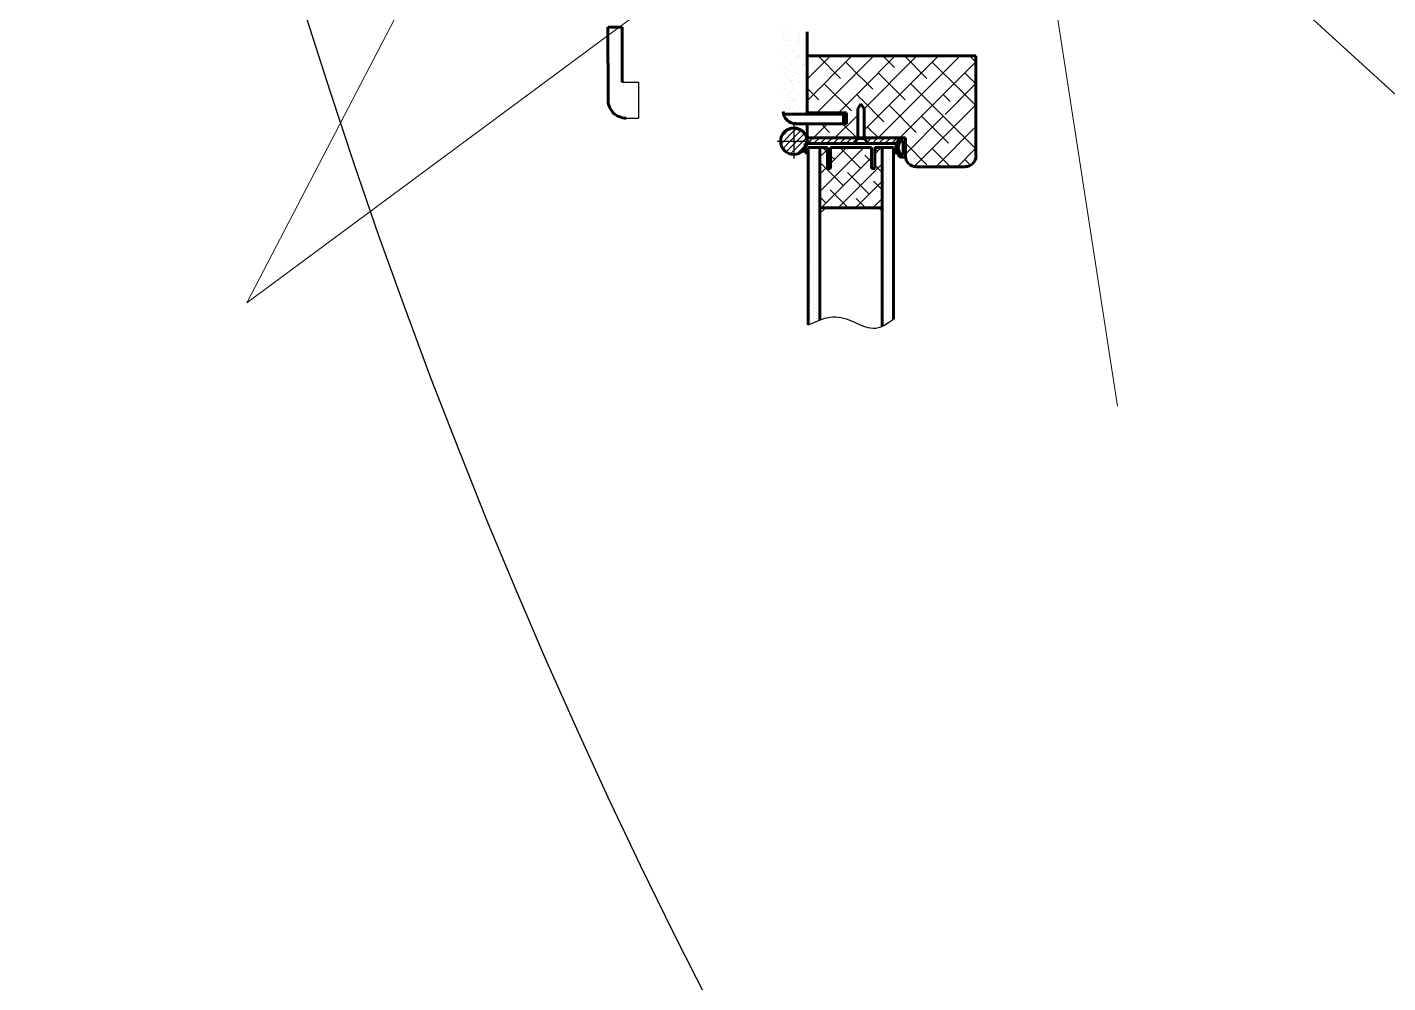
# Model space of a CAD drawing. Header units: millimetres. Extents: x -3689 to 3021565, y -698052 to -604547.
# Drawn here: x 2667311 to 2668981, y -676363 to -675190 of the extents above; entities that cross this region are included whole.
import ezdxf

# ---------------------------------------------------------------- set-up
doc = ezdxf.new("R2010")
doc.units = ezdxf.units.MM
doc.layers.get('0').update_dxf_attribs({"lineweight": 0})
doc.layers.add('PDF _0', color=7, linetype='Continuous')
doc.layers.add('PDF _Основные линии', color=7, linetype='Continuous')
doc.layers.add('ВК-текст К1', color=7, linetype='Continuous', lineweight=25)

# ---------------------------------------------------------------- blocks, each defined once
blk = doc.blocks.new('коробка+ наличман')
at = {"color": 7}
for points in [[(2674763.2, -673375.7), (2674783.2, -673375.7), (2674783.2, -673419.8)], [(2674768, -673419.8), (2674783.2, -673419.8)]]:
    blk.add_lwpolyline(points, dxfattribs=at)
at = {"layer": 'PDF _Основные линии', "lineweight": 60}
for p, q in [((2674763.2, -673308.4), (2674745.3, -673308.4)), ((2674745.3, -673308.4), (2674745.8, -673396.1)), ((2674763.2, -673375.7), (2674763.2, -673308.4))]:
    blk.add_line(p, q, dxfattribs=at)
blk.add_arc((2674768, -673397.6), 22.3, 176.1548, 270, dxfattribs=at)

msp = doc.modelspace()

# ---------------------------------------------------------------- linework, layer by layer
at = {"color": 5}
msp.add_lwpolyline([(2667738.7033, -674132.0473), (2669458.2851, -675699.2919), (2669312.8793, -674245.799), (2667580.6535, -675528.6645), (2668389.8685, -673974.059), (2668649.0702, -675655.0551)], dxfattribs=at)
at = {"layer": 'PDF _0', "lineweight": 25}
for p, q in [((2668238.8079, -675202.8395), (2668238.8079, -675202.8395)), ((2668239.0594, -675195.5444), (2668239.0594, -675195.5444)), ((2668239.311, -675198.8146), (2668239.311, -675198.8146)), ((2668240.0657, -675192.7773), (2668240.0657, -675192.7773)), ((2668242.0781, -675206.3612), (2668242.0781, -675206.3612)), ((2668249.3731, -675196.8022), (2668249.3731, -675196.8022)), ((2668256.6682, -675196.2991), (2668256.6682, -675196.2991)), ((2668257.6744, -675201.5817), (2668257.6744, -675201.5817)), ((2668257.926, -675197.8084), (2668257.926, -675197.8084)), ((2668257.926, -675205.8581), (2668257.926, -675205.8581)), ((2668258.6806, -675199.5693), (2668258.6806, -675199.5693)), ((2668263.9633, -675197.3053), (2668263.9633, -675197.3053)), ((2668264.7179, -675205.1035), (2668264.7179, -675205.1035)), ((2668266.9819, -675192.7773), (2668266.9819, -675192.7773)), ((2668238.8079, -675218.6874), (2668238.8079, -675218.6874)), ((2668244.0905, -675212.3985), (2668244.0905, -675212.3985)), ((2668246.1029, -675206.8643), (2668246.1029, -675206.8643)), ((2668248.1154, -675209.883), (2668248.1154, -675209.883)), ((2668248.6185, -675216.9265), (2668248.6185, -675216.9265)), ((2668250.1278, -675218.9389), (2668250.1278, -675218.9389)), ((2668251.3856, -675220.1967), (2668251.3856, -675220.1967)), ((2668256.1651, -675219.9451), (2668256.1651, -675219.9451)), ((2668256.4167, -675206.8643), (2668256.4167, -675206.8643)), ((2668257.4229, -675209.6314), (2668257.4229, -675209.6314)), ((2668263.2086, -675217.4296), (2668263.2086, -675217.4296)), ((2668264.9695, -675212.9016), (2668264.9695, -675212.9016)), ((2668266.9819, -675216.1718), (2668266.9819, -675216.1718)), ((2668268.2397, -675222.9638), (2668268.7428, -675222.9638)), ((2668241.8265, -675225.9824), (2668241.8265, -675225.9824)), ((2668246.1029, -675230.2588), (2668246.1029, -675230.2588)), ((2668248.1154, -675233.2775), (2668248.1154, -675233.2775)), ((2668248.87, -675236.2961), (2668248.87, -675236.2961)), ((2668254.6558, -675230.0073), (2668254.6558, -675230.0073)), ((2668255.1589, -675225.9824), (2668255.1589, -675225.9824)), ((2668256.1651, -675226.4855), (2668256.1651, -675226.4855)), ((2668257.6744, -675224.9762), (2668257.6744, -675224.9762)), ((2668258.1775, -675227.7433), (2668258.1775, -675227.7433)), ((2668263.2086, -675236.7992), (2668263.2086, -675236.7992)), ((2668264.2148, -675234.2837), (2668264.2148, -675234.2837)), ((2668264.9695, -675236.2961), (2668264.9695, -675236.2961)), ((2668265.4726, -675235.5415), (2668265.4726, -675235.5415)), ((2668266.9819, -675239.3148), (2668266.9819, -675239.3148)), ((2668268.2397, -675280.5696), (2668323.33, -675225.4793)), ((2668268.2397, -675254.1564), (2668296.9168, -675225.4793)), ((2668268.2397, -675227.4917), (2668270.2521, -675225.4793)), ((2668268.2397, -675225.4793), (2668268.2397, -675295.4113)), ((2668268.2397, -675238.8117), (2668269.4974, -675239.8179)), ((2668280.0627, -675295.4113), (2668335.6561, -675239.8179)), ((2668281.8236, -675225.4793), (2668309.243, -675253.1502)), ((2668315.7834, -675233.0259), (2668335.153, -675252.6471)), ((2668334.9014, -675266.9857), (2668376.4078, -675225.4793)), ((2668335.9077, -675239.5663), (2668349.9947, -675225.4793)), ((2668338.1716, -675290.3802), (2668403.0725, -675225.4793)), ((2668338.4232, -675316.7933), (2668429.4857, -675225.4793)), ((2668355.5289, -675326.1008), (2668456.1504, -675225.4793)), ((2668361.3146, -675225.4793), (2668375.6532, -675239.8179)), ((2668382.1936, -675326.1008), (2668475.7716, -675232.2713)), ((2668387.9793, -675225.4793), (2668415.3987, -675253.1502)), ((2668421.9391, -675233.0259), (2668455.1442, -675266.231)), ((2668467.4703, -675225.4793), (2668475.7716, -675233.7806)), ((2668238.8079, -675242.0819), (2668238.8079, -675242.0819)), ((2668241.0719, -675246.3583), (2668241.0719, -675246.3583)), ((2668243.5874, -675241.5788), (2668243.5874, -675241.5788)), ((2668244.8452, -675242.8365), (2668244.8452, -675242.8365)), ((2668246.1029, -675253.6533), (2668246.1029, -675253.6533)), ((2668248.1154, -675256.672), (2668248.1154, -675256.672)), ((2668248.6185, -675255.9173), (2668248.6185, -675255.9173)), ((2668251.6371, -675250.3831), (2668251.6371, -675250.3831)), ((2668252.1402, -675250.1316), (2668252.1402, -675250.1316)), ((2668252.6433, -675246.1067), (2668252.6433, -675246.1067)), ((2668253.398, -675240.0694), (2668253.398, -675240.0694)), ((2668255.4104, -675246.8614), (2668255.4104, -675246.8614)), ((2668257.6744, -675248.1192), (2668257.6744, -675248.1192)), ((2668262.957, -675256.4204), (2668262.957, -675256.4204)), ((2668335.4045, -675252.6471), (2668348.9885, -675266.231)), ((2668355.5289, -675246.3583), (2668388.734, -675279.5634)), ((2668461.6846, -675246.3583), (2668475.52, -675259.9422)), ((2668238.8079, -675265.4764), (2668238.8079, -675265.4764)), ((2668241.0719, -675265.4764), (2668241.0719, -675265.4764)), ((2668245.0967, -675272.7714), (2668245.0967, -675272.7714)), ((2668249.3731, -675270.2559), (2668249.3731, -675270.2559)), ((2668249.8763, -675266.4826), (2668249.8763, -675266.4826)), ((2668250.6309, -675260.1937), (2668250.6309, -675260.1937)), ((2668255.662, -675265.9795), (2668255.662, -675265.9795)), ((2668257.6744, -675256.9235), (2668257.6744, -675256.9235)), ((2668257.6744, -675271.5137), (2668257.6744, -675271.5137)), ((2668258.9322, -675258.1813), (2668258.9322, -675258.1813)), ((2668264.9695, -675259.6906), (2668264.9695, -675259.6906)), ((2668265.7241, -675265.7279), (2668265.7241, -675265.7279)), ((2668266.9819, -675262.7093), (2668266.9819, -675262.7093)), ((2668268.2397, -675265.2248), (2668282.5782, -675279.5634)), ((2668289.3702, -675259.6906), (2668322.5753, -675292.8957)), ((2668306.7274, -675295.4113), (2668334.9014, -675267.2372)), ((2668329.1157, -675273.023), (2668334.3983, -675278.3056)), ((2668395.5259, -675259.6906), (2668428.731, -675292.8957)), ((2668435.2714, -675273.023), (2668443.8242, -675281.5758)), ((2668437.6612, -675297.2979), (2668475.52, -675259.1875)), ((2668453.1317, -675281.5758), (2668475.52, -675259.1875)), ((2668455.1338, -675266.2206), (2668475.0169, -675286.1038)), ((2668474.2518, -675258.674), (2668475.0065, -675259.6802)), ((2668240.8203, -675285.0976), (2668240.8203, -675285.0976)), ((2668246.1029, -675277.0478), (2668246.1029, -675277.0478)), ((2668247.3607, -675286.6069), (2668247.3607, -675286.6069)), ((2668247.8638, -675276.0416), (2668247.8638, -675276.0416)), ((2668248.1154, -675280.0665), (2668248.1154, -675280.0665)), ((2668248.1154, -675280.5696), (2668248.1154, -675280.5696)), ((2668250.8825, -675279.3118), (2668250.8825, -675279.3118)), ((2668252.3918, -675280.8212), (2668252.3918, -675280.8212)), ((2668255.4104, -675285.6007), (2668255.4104, -675285.6007)), ((2668259.1837, -675288.3678), (2668259.1837, -675288.3678)), ((2668262.2024, -675276.5447), (2668262.2024, -675276.5447)), ((2668264.9695, -675283.0851), (2668264.9695, -675283.0851)), ((2668266.4788, -675287.3616), (2668266.4788, -675287.3616)), ((2668266.9819, -675286.1038), (2668266.9819, -675286.1038)), ((2668267.9881, -675277.2994), (2668267.9881, -675277.2994)), ((2668268.2397, -675285.0976), (2668268.2397, -675296.9206)), ((2668334.6499, -675278.3056), (2668362.3208, -675306.2281)), ((2668368.8612, -675286.1038), (2668402.0663, -675319.3089)), ((2668448.478, -675312.6427), (2668475.52, -675285.6007)), ((2668244.3421, -675301.9517), (2668244.3421, -675301.9517)), ((2668245.3483, -675300.6939), (2668245.3483, -675300.6939)), ((2668245.5998, -675303.461), (2668245.5998, -675303.461)), ((2668246.1029, -675300.4423), (2668246.1029, -675300.4423)), ((2668246.8576, -675290.3802), (2668246.8576, -675290.3802)), ((2668247.8638, -675295.4113), (2668247.8638, -675295.4113)), ((2668248.1154, -675303.461), (2668248.1154, -675303.461)), ((2668254.6558, -675305.9765), (2668254.6558, -675305.9765)), ((2668257.6744, -675294.9082), (2668257.6744, -675294.9082)), ((2668262.4539, -675295.9144), (2668262.4539, -675295.9144)), ((2668264.7179, -675306.4796), (2668264.7179, -675306.4796)), ((2668265.221, -675294.9082), (2668265.221, -675294.9082)), ((2668265.221, -675297.4237), (2668265.221, -675297.4237)), ((2668265.7241, -675293.3988), (2668265.7241, -675293.3988)), ((2668266.4788, -675296.1659), (2668266.4788, -675296.1659)), ((2668268.2397, -675291.8895), (2668272.013, -675295.4113)), ((2668268.2397, -675295.4113), (2668316.538, -675295.4113)), ((2668268.2397, -675295.4113), (2668290.3764, -675295.4113)), ((2668268.9943, -675306.4796), (2668268.9943, -675306.4796)), ((2668273.2708, -675303.7125), (2668273.2708, -675303.7125)), ((2668276.2894, -675300.9455), (2668276.2894, -675300.9455)), ((2668283.836, -675304.2157), (2668283.836, -675304.2157)), ((2668284.3391, -675300.4423), (2668284.3391, -675300.4423)), ((2668299.9355, -675302.9579), (2668299.9355, -675302.9579)), ((2668301.1932, -675304.4672), (2668301.1932, -675304.4672)), ((2668302.451, -675326.1008), (2668330.3735, -675298.1784)), ((2668303.7088, -675301.197), (2668303.7088, -675301.197)), ((2668304.4634, -675298.1784), (2668304.4634, -675298.1784)), ((2668305.7212, -675297.1721), (2668305.7212, -675297.1721)), ((2668388.9855, -675345.9736), (2668435.0199, -675299.6877)), ((2668408.6067, -675299.4361), (2668441.8118, -675332.6412)), ((2668428.7206, -675292.8853), (2668461.9257, -675326.0904)), ((2668236.5439, -675325.0946), (2668246.6061, -675315.0325)), ((2668239.311, -675330.3773), (2668251.8887, -675317.548)), ((2668251.8887, -675309.7498), (2668251.8887, -675351.2562)), ((2668251.8887, -675317.548), (2668255.1589, -675314.5294)), ((2668251.8887, -675325.5977), (2668260.9446, -675316.7933)), ((2668255.1589, -675330.3773), (2668264.9695, -675320.5667)), ((2668263.9633, -675307.7374), (2668263.9633, -675307.7374)), ((2668276.0378, -675326.1008), (2668293.3951, -675308.7436)), ((2668283.5845, -675306.9827), (2668283.5845, -675306.9827)), ((2668285.3453, -675308.7436), (2668295.9106, -675319.3089)), ((2668295.1559, -675307.2343), (2668295.1559, -675307.2343)), ((2668297.923, -675307.4859), (2668297.923, -675307.4859)), ((2668302.9541, -675307.2343), (2668302.9541, -675307.2343)), ((2668311.7585, -675308.7436), (2668329.1157, -675326.1008)), ((2668312.5132, -675307.7374), (2668312.5132, -675307.7374)), ((2668342.4481, -675312.7685), (2668355.7804, -675326.1008)), ((2668399.8023, -675361.3184), (2668450.1131, -675311.0076)), ((2668426.2155, -675361.5699), (2668475.52, -675312.2654)), ((2668448.6038, -675312.7685), (2668475.52, -675339.6847)), ((2668272.5161, -675330.3773), (2668231.5128, -675330.3773)), ((2668236.0408, -675333.6475), (2668239.311, -675330.3773)), ((2668238.3048, -675339.4332), (2668247.1092, -675330.3773)), ((2668242.0781, -675343.4581), (2668251.8887, -675333.6475)), ((2668247.1092, -675330.3773), (2668251.8887, -675325.5977)), ((2668251.8887, -675341.4456), (2668262.957, -675330.3773)), ((2668251.8887, -675333.6475), (2668255.1589, -675330.3773)), ((2668254.9073, -675346.4767), (2668267.9881, -675333.3959)), ((2668262.957, -675330.3773), (2668267.7366, -675325.8493)), ((2668268.4912, -675333.1443), (2668275.5347, -675326.1008)), ((2668269.749, -675333.1443), (2668378.4203, -675333.1443)), ((2668378.4203, -675333.1443), (2668269.749, -675333.1443)), ((2668275.5347, -675339.6847), (2668275.5347, -675339.6847)), ((2668276.0378, -675326.1008), (2668276.0378, -675326.1008)), ((2668276.2894, -675333.1443), (2668283.3329, -675326.1008)), ((2668283.0814, -675339.6847), (2668283.0814, -675339.6847)), ((2668337.9201, -675337.9239), (2668284.0876, -675391.7564)), ((2668293.1435, -675340.1879), (2668284.0876, -675349.4953)), ((2668284.3391, -675333.1443), (2668291.3826, -675326.1008)), ((2668293.1435, -675343.9612), (2668287.1062, -675337.9239)), ((2668292.1373, -675333.1443), (2668299.4324, -675326.1008)), ((2668316.7896, -675337.9239), (2668297.1684, -675357.5451)), ((2668300.187, -675333.1443), (2668307.2305, -675326.1008)), ((2668308.2367, -675333.1443), (2668315.2802, -675326.1008)), ((2668333.8952, -675363.3308), (2668308.4883, -675337.9239)), ((2668316.0349, -675333.1443), (2668323.33, -675326.1008)), ((2668324.0846, -675333.1443), (2668330.3735, -675326.8555)), ((2668329.1157, -675326.1008), (2668330.3735, -675324.8431)), ((2668338.4232, -675326.8555), (2668339.1779, -675326.1008)), ((2668341.9449, -675331.3835), (2668347.2276, -675326.1008)), ((2668347.9822, -675333.1443), (2668355.0257, -675326.1008)), ((2668359.3022, -675337.9239), (2668351.2524, -675345.9736)), ((2668355.0257, -675342.2003), (2668351.2524, -675338.1754)), ((2668356.032, -675333.1443), (2668363.0755, -675326.1008)), ((2668363.8301, -675333.1443), (2668371.1252, -675326.1008)), ((2668365.8426, -675339.6847), (2668365.8426, -675339.6847)), ((2668371.8799, -675333.1443), (2668378.9234, -675326.1008)), ((2668373.1376, -675339.6847), (2668373.1376, -675339.6847)), ((2668379.9296, -675333.1443), (2668380.6842, -675332.3897)), ((2668382.1936, -675326.1008), (2668382.1936, -675326.1008)), ((2668388.9855, -675332.6412), (2668415.3987, -675359.0544)), ((2668421.9391, -675339.1816), (2668444.3274, -675361.5699)), ((2668452.8802, -675361.5699), (2668475.52, -675338.6785)), ((2668247.3607, -675346.2251), (2668251.8887, -675341.4456)), ((2668272.013, -675345.4705), (2668272.013, -675345.4705)), ((2668272.013, -675348.9922), (2668272.013, -675348.9922)), ((2668272.013, -675352.7655), (2668272.013, -675352.7655)), ((2668272.013, -675356.5388), (2668272.013, -675356.5388)), ((2668275.5347, -675343.4581), (2668275.5347, -675343.4581)), ((2668275.5347, -675347.2314), (2668275.5347, -675347.2314)), ((2668275.5347, -675351.0047), (2668275.5347, -675351.0047)), ((2668275.5347, -675354.778), (2668275.5347, -675354.778)), ((2668279.308, -675341.6972), (2668279.308, -675341.6972)), ((2668279.308, -675345.4705), (2668279.308, -675345.4705)), ((2668279.308, -675348.9922), (2668279.308, -675348.9922)), ((2668279.308, -675352.7655), (2668279.308, -675352.7655)), ((2668279.308, -675356.5388), (2668279.308, -675356.5388)), ((2668283.0814, -675343.4581), (2668283.0814, -675343.4581)), ((2668283.0814, -675347.2314), (2668283.0814, -675347.2314)), ((2668283.0814, -675351.0047), (2668283.0814, -675351.0047)), ((2668283.0814, -675354.778), (2668283.0814, -675354.778)), ((2668347.2276, -675349.9985), (2668285.3453, -675411.8807)), ((2668301.9479, -675352.7655), (2668297.1684, -675347.986)), ((2668347.2276, -675355.5326), (2668339.1779, -675347.4829)), ((2668362.0693, -675341.6972), (2668362.0693, -675341.6972)), ((2668362.0693, -675345.4705), (2668362.0693, -675345.4705)), ((2668362.0693, -675348.9922), (2668362.0693, -675348.9922)), ((2668362.0693, -675352.7655), (2668362.0693, -675352.7655)), ((2668362.0693, -675356.5388), (2668362.0693, -675356.5388)), ((2668365.8426, -675343.4581), (2668365.8426, -675343.4581)), ((2668365.8426, -675347.2314), (2668365.8426, -675347.2314)), ((2668365.8426, -675351.0047), (2668365.8426, -675351.0047)), ((2668365.8426, -675354.778), (2668365.8426, -675354.778)), ((2668369.3643, -675341.6972), (2668369.3643, -675341.6972)), ((2668369.3643, -675345.4705), (2668369.3643, -675345.4705)), ((2668369.3643, -675348.9922), (2668369.3643, -675348.9922)), ((2668369.3643, -675352.7655), (2668369.3643, -675352.7655)), ((2668369.3643, -675356.5388), (2668369.3643, -675356.5388)), ((2668373.1376, -675343.4581), (2668373.1376, -675343.4581)), ((2668373.1376, -675347.2314), (2668373.1376, -675347.2314)), ((2668373.1376, -675351.0047), (2668373.1376, -675351.0047)), ((2668373.1376, -675354.778), (2668373.1376, -675354.778)), ((2668461.6846, -675352.514), (2668468.9796, -675359.809)), ((2668272.013, -675360.3122), (2668272.013, -675360.3122)), ((2668272.013, -675364.0855), (2668272.013, -675364.0855)), ((2668272.013, -675367.8588), (2668272.013, -675367.8588)), ((2668272.013, -675371.6321), (2668272.013, -675371.6321)), ((2668275.5347, -675358.5513), (2668275.5347, -675358.5513)), ((2668275.5347, -675362.3246), (2668275.5347, -675362.3246)), ((2668275.5347, -675366.0979), (2668275.5347, -675366.0979)), ((2668275.5347, -675369.6196), (2668275.5347, -675369.6196)), ((2668275.5347, -675373.393), (2668275.5347, -675373.393)), ((2668279.308, -675360.3122), (2668279.308, -675360.3122)), ((2668279.308, -675364.0855), (2668279.308, -675364.0855)), ((2668279.308, -675367.8588), (2668279.308, -675367.8588)), ((2668279.308, -675371.6321), (2668279.308, -675371.6321)), ((2668283.0814, -675358.5513), (2668283.0814, -675358.5513)), ((2668283.0814, -675362.3246), (2668283.0814, -675362.3246)), ((2668283.0814, -675366.0979), (2668283.0814, -675366.0979)), ((2668283.0814, -675369.6196), (2668283.0814, -675369.6196)), ((2668283.0814, -675373.393), (2668283.0814, -675373.393)), ((2668293.1435, -675361.3184), (2668284.0876, -675370.6259)), ((2668312.5132, -675384.4613), (2668286.1, -675358.0482)), ((2668360.3084, -675358.0482), (2668306.4759, -675411.8807)), ((2668344.4605, -675395.2781), (2668317.7958, -675368.6134)), ((2668360.3084, -675368.6134), (2668351.2524, -675359.3059)), ((2668362.0693, -675360.3122), (2668362.0693, -675360.3122)), ((2668362.0693, -675364.0855), (2668362.0693, -675364.0855)), ((2668362.0693, -675367.8588), (2668362.0693, -675367.8588)), ((2668362.0693, -675371.6321), (2668362.0693, -675371.6321)), ((2668365.8426, -675358.5513), (2668365.8426, -675358.5513)), ((2668365.8426, -675362.3246), (2668365.8426, -675362.3246)), ((2668365.8426, -675366.0979), (2668365.8426, -675366.0979)), ((2668365.8426, -675369.6196), (2668365.8426, -675369.6196)), ((2668365.8426, -675373.393), (2668365.8426, -675373.393)), ((2668369.3643, -675360.3122), (2668369.3643, -675360.3122)), ((2668369.3643, -675364.0855), (2668369.3643, -675364.0855)), ((2668369.3643, -675367.8588), (2668369.3643, -675367.8588)), ((2668369.3643, -675371.6321), (2668369.3643, -675371.6321)), ((2668373.1376, -675358.5513), (2668373.1376, -675358.5513)), ((2668373.1376, -675362.3246), (2668373.1376, -675362.3246)), ((2668373.1376, -675366.0979), (2668373.1376, -675366.0979)), ((2668373.1376, -675369.6196), (2668373.1376, -675369.6196)), ((2668373.1376, -675373.393), (2668373.1376, -675373.393)), ((2668272.013, -675375.4054), (2668272.013, -675375.4054)), ((2668272.013, -675379.1787), (2668272.013, -675379.1787)), ((2668272.013, -675382.952), (2668272.013, -675382.952)), ((2668272.013, -675386.7253), (2668272.013, -675386.7253)), ((2668275.5347, -675377.1663), (2668275.5347, -675377.1663)), ((2668275.5347, -675380.9396), (2668275.5347, -675380.9396)), ((2668275.5347, -675384.7129), (2668275.5347, -675384.7129)), ((2668275.5347, -675388.4862), (2668275.5347, -675388.4862)), ((2668279.308, -675375.4054), (2668279.308, -675375.4054)), ((2668279.308, -675379.1787), (2668279.308, -675379.1787)), ((2668279.308, -675382.952), (2668279.308, -675382.952)), ((2668279.308, -675386.7253), (2668279.308, -675386.7253)), ((2668283.0814, -675377.1663), (2668283.0814, -675377.1663)), ((2668283.0814, -675380.9396), (2668283.0814, -675380.9396)), ((2668283.0814, -675384.7129), (2668283.0814, -675384.7129)), ((2668283.0814, -675388.4862), (2668283.0814, -675388.4862)), ((2668318.5504, -675411.8807), (2668296.6653, -675389.744)), ((2668360.3084, -675379.1787), (2668327.8579, -675411.8807)), ((2668360.3084, -675389.744), (2668349.7431, -675379.1787)), ((2668362.0693, -675375.4054), (2668362.0693, -675375.4054)), ((2668362.0693, -675379.1787), (2668362.0693, -675379.1787)), ((2668362.0693, -675382.952), (2668362.0693, -675382.952)), ((2668362.0693, -675386.7253), (2668362.0693, -675386.7253)), ((2668365.8426, -675377.1663), (2668365.8426, -675377.1663)), ((2668365.8426, -675380.9396), (2668365.8426, -675380.9396)), ((2668365.8426, -675384.7129), (2668365.8426, -675384.7129)), ((2668365.8426, -675388.4862), (2668365.8426, -675388.4862)), ((2668369.3643, -675375.4054), (2668369.3643, -675375.4054)), ((2668369.3643, -675379.1787), (2668369.3643, -675379.1787)), ((2668369.3643, -675382.952), (2668369.3643, -675382.952)), ((2668369.3643, -675386.7253), (2668369.3643, -675386.7253)), ((2668373.1376, -675377.1663), (2668373.1376, -675377.1663)), ((2668373.1376, -675380.9396), (2668373.1376, -675380.9396)), ((2668373.1376, -675384.7129), (2668373.1376, -675384.7129)), ((2668373.1376, -675388.4862), (2668373.1376, -675388.4862)), ((2668272.013, -675390.4986), (2668272.013, -675390.4986)), ((2668272.013, -675394.0204), (2668272.013, -675394.0204)), ((2668272.013, -675397.7937), (2668272.013, -675397.7937)), ((2668272.013, -675401.567), (2668272.013, -675401.567)), ((2668272.013, -675405.3403), (2668272.013, -675405.3403)), ((2668275.5347, -675392.2595), (2668275.5347, -675392.2595)), ((2668275.5347, -675396.0328), (2668275.5347, -675396.0328)), ((2668275.5347, -675399.8061), (2668275.5347, -675399.8061)), ((2668275.5347, -675403.5794), (2668275.5347, -675403.5794)), ((2668279.308, -675390.4986), (2668279.308, -675390.4986)), ((2668279.308, -675394.0204), (2668279.308, -675394.0204)), ((2668279.308, -675397.7937), (2668279.308, -675397.7937)), ((2668279.308, -675401.567), (2668279.308, -675401.567)), ((2668279.308, -675405.3403), (2668279.308, -675405.3403)), ((2668283.0814, -675392.2595), (2668283.0814, -675392.2595)), ((2668283.0814, -675396.0328), (2668283.0814, -675396.0328)), ((2668283.0814, -675399.8061), (2668283.0814, -675399.8061)), ((2668283.0814, -675403.5794), (2668283.0814, -675403.5794)), ((2668291.3826, -675405.8434), (2668284.0876, -675398.5483)), ((2668339.9325, -675411.8807), (2668328.6126, -675400.5608)), ((2668360.3084, -675400.5608), (2668348.9885, -675411.8807)), ((2668362.0693, -675390.4986), (2668362.0693, -675390.4986)), ((2668362.0693, -675394.0204), (2668362.0693, -675394.0204)), ((2668362.0693, -675397.7937), (2668362.0693, -675397.7937)), ((2668362.0693, -675401.567), (2668362.0693, -675401.567)), ((2668362.0693, -675405.3403), (2668362.0693, -675405.3403)), ((2668365.8426, -675392.2595), (2668365.8426, -675392.2595)), ((2668365.8426, -675396.0328), (2668365.8426, -675396.0328)), ((2668365.8426, -675399.8061), (2668365.8426, -675399.8061)), ((2668365.8426, -675403.5794), (2668365.8426, -675403.5794)), ((2668369.3643, -675390.4986), (2668369.3643, -675390.4986)), ((2668369.3643, -675394.0204), (2668369.3643, -675394.0204)), ((2668369.3643, -675397.7937), (2668369.3643, -675397.7937)), ((2668369.3643, -675401.567), (2668369.3643, -675401.567)), ((2668369.3643, -675405.3403), (2668369.3643, -675405.3403)), ((2668373.1376, -675392.2595), (2668373.1376, -675392.2595)), ((2668373.1376, -675396.0328), (2668373.1376, -675396.0328)), ((2668373.1376, -675399.8061), (2668373.1376, -675399.8061)), ((2668373.1376, -675403.5794), (2668373.1376, -675403.5794)), ((2668272.013, -675409.1136), (2668272.013, -675409.1136)), ((2668272.013, -675412.8869), (2668272.013, -675412.8869)), ((2668272.013, -675416.6602), (2668272.013, -675416.6602)), ((2668272.013, -675420.4335), (2668272.013, -675420.4335)), ((2668275.5347, -675407.3527), (2668275.5347, -675407.3527)), ((2668275.5347, -675411.126), (2668275.5347, -675411.126)), ((2668275.5347, -675414.8993), (2668275.5347, -675414.8993)), ((2668275.5347, -675418.4211), (2668275.5347, -675418.4211)), ((2668275.5347, -675422.1944), (2668275.5347, -675422.1944)), ((2668279.308, -675409.1136), (2668279.308, -675409.1136)), ((2668279.308, -675412.8869), (2668279.308, -675412.8869)), ((2668279.308, -675416.6602), (2668279.308, -675416.6602)), ((2668279.308, -675420.4335), (2668279.308, -675420.4335)), ((2668283.0814, -675407.3527), (2668283.0814, -675407.3527)), ((2668283.0814, -675411.126), (2668283.0814, -675411.126)), ((2668283.0814, -675414.8993), (2668283.0814, -675414.8993)), ((2668283.0814, -675418.4211), (2668283.0814, -675418.4211)), ((2668283.0814, -675422.1944), (2668283.0814, -675422.1944)), ((2668291.1311, -675411.8807), (2668284.0876, -675418.9242)), ((2668360.3084, -675415.9056), (2668356.032, -675411.8807)), ((2668362.0693, -675409.1136), (2668362.0693, -675409.1136)), ((2668362.0693, -675412.8869), (2668362.0693, -675412.8869)), ((2668362.0693, -675416.6602), (2668362.0693, -675416.6602)), ((2668362.0693, -675420.4335), (2668362.0693, -675420.4335)), ((2668365.8426, -675407.3527), (2668365.8426, -675407.3527)), ((2668365.8426, -675411.126), (2668365.8426, -675411.126)), ((2668365.8426, -675414.8993), (2668365.8426, -675414.8993)), ((2668365.8426, -675418.4211), (2668365.8426, -675418.4211)), ((2668365.8426, -675422.1944), (2668365.8426, -675422.1944)), ((2668369.3643, -675409.1136), (2668369.3643, -675409.1136)), ((2668369.3643, -675412.8869), (2668369.3643, -675412.8869)), ((2668369.3643, -675416.6602), (2668369.3643, -675416.6602)), ((2668369.3643, -675420.4335), (2668369.3643, -675420.4335)), ((2668373.1376, -675407.3527), (2668373.1376, -675407.3527)), ((2668373.1376, -675411.126), (2668373.1376, -675411.126)), ((2668373.1376, -675414.8993), (2668373.1376, -675414.8993)), ((2668373.1376, -675418.4211), (2668373.1376, -675418.4211)), ((2668373.1376, -675422.1944), (2668373.1376, -675422.1944)), ((2668272.013, -675424.2068), (2668272.013, -675424.2068)), ((2668272.013, -675427.9801), (2668272.013, -675427.9801)), ((2668272.013, -675431.7534), (2668272.013, -675431.7534)), ((2668272.013, -675435.5267), (2668272.013, -675435.5267)), ((2668272.013, -675439.3001), (2668272.013, -675439.3001)), ((2668275.5347, -675425.9677), (2668275.5347, -675425.9677)), ((2668275.5347, -675429.741), (2668275.5347, -675429.741)), ((2668275.5347, -675433.5143), (2668275.5347, -675433.5143)), ((2668275.5347, -675437.2876), (2668275.5347, -675437.2876)), ((2668279.308, -675424.2068), (2668279.308, -675424.2068)), ((2668279.308, -675427.9801), (2668279.308, -675427.9801)), ((2668279.308, -675431.7534), (2668279.308, -675431.7534)), ((2668279.308, -675435.5267), (2668279.308, -675435.5267)), ((2668279.308, -675439.3001), (2668279.308, -675439.3001)), ((2668283.0814, -675425.9677), (2668283.0814, -675425.9677)), ((2668283.0814, -675429.741), (2668283.0814, -675429.741)), ((2668283.0814, -675433.5143), (2668283.0814, -675433.5143)), ((2668283.0814, -675437.2876), (2668283.0814, -675437.2876)), ((2668362.0693, -675424.2068), (2668362.0693, -675424.2068)), ((2668362.0693, -675427.9801), (2668362.0693, -675427.9801)), ((2668362.0693, -675431.7534), (2668362.0693, -675431.7534)), ((2668362.0693, -675435.5267), (2668362.0693, -675435.5267)), ((2668362.0693, -675439.3001), (2668362.0693, -675439.3001)), ((2668365.8426, -675425.9677), (2668365.8426, -675425.9677)), ((2668365.8426, -675429.741), (2668365.8426, -675429.741)), ((2668365.8426, -675433.5143), (2668365.8426, -675433.5143)), ((2668365.8426, -675437.2876), (2668365.8426, -675437.2876)), ((2668369.3643, -675424.2068), (2668369.3643, -675424.2068)), ((2668369.3643, -675427.9801), (2668369.3643, -675427.9801)), ((2668369.3643, -675431.7534), (2668369.3643, -675431.7534)), ((2668369.3643, -675435.5267), (2668369.3643, -675435.5267)), ((2668369.3643, -675439.3001), (2668369.3643, -675439.3001)), ((2668373.1376, -675425.9677), (2668373.1376, -675425.9677)), ((2668373.1376, -675429.741), (2668373.1376, -675429.741)), ((2668373.1376, -675433.5143), (2668373.1376, -675433.5143)), ((2668373.1376, -675437.2876), (2668373.1376, -675437.2876)), ((2668272.013, -675442.8218), (2668272.013, -675442.8218)), ((2668272.013, -675446.5951), (2668272.013, -675446.5951)), ((2668272.013, -675450.3684), (2668272.013, -675450.3684)), ((2668272.013, -675454.1417), (2668272.013, -675454.1417)), ((2668275.5347, -675441.0609), (2668275.5347, -675441.0609)), ((2668275.5347, -675444.8342), (2668275.5347, -675444.8342)), ((2668275.5347, -675448.6075), (2668275.5347, -675448.6075)), ((2668275.5347, -675452.3809), (2668275.5347, -675452.3809)), ((2668275.5347, -675456.1542), (2668275.5347, -675456.1542)), ((2668279.308, -675442.8218), (2668279.308, -675442.8218)), ((2668279.308, -675446.5951), (2668279.308, -675446.5951)), ((2668279.308, -675450.3684), (2668279.308, -675450.3684)), ((2668279.308, -675454.1417), (2668279.308, -675454.1417)), ((2668283.0814, -675441.0609), (2668283.0814, -675441.0609)), ((2668283.0814, -675444.8342), (2668283.0814, -675444.8342)), ((2668283.0814, -675448.6075), (2668283.0814, -675448.6075)), ((2668283.0814, -675452.3809), (2668283.0814, -675452.3809)), ((2668283.0814, -675456.1542), (2668283.0814, -675456.1542)), ((2668362.0693, -675442.8218), (2668362.0693, -675442.8218)), ((2668362.0693, -675446.5951), (2668362.0693, -675446.5951)), ((2668362.0693, -675450.3684), (2668362.0693, -675450.3684)), ((2668362.0693, -675454.1417), (2668362.0693, -675454.1417)), ((2668365.8426, -675441.0609), (2668365.8426, -675441.0609)), ((2668365.8426, -675444.8342), (2668365.8426, -675444.8342)), ((2668365.8426, -675448.6075), (2668365.8426, -675448.6075)), ((2668365.8426, -675452.3809), (2668365.8426, -675452.3809)), ((2668365.8426, -675456.1542), (2668365.8426, -675456.1542)), ((2668369.3643, -675442.8218), (2668369.3643, -675442.8218)), ((2668369.3643, -675446.5951), (2668369.3643, -675446.5951)), ((2668369.3643, -675450.3684), (2668369.3643, -675450.3684)), ((2668369.3643, -675454.1417), (2668369.3643, -675454.1417)), ((2668373.1376, -675441.0609), (2668373.1376, -675441.0609)), ((2668373.1376, -675444.8342), (2668373.1376, -675444.8342)), ((2668373.1376, -675448.6075), (2668373.1376, -675448.6075)), ((2668373.1376, -675452.3809), (2668373.1376, -675452.3809)), ((2668373.1376, -675456.1542), (2668373.1376, -675456.1542)), ((2668272.013, -675457.915), (2668272.013, -675457.915)), ((2668272.013, -675461.6883), (2668272.013, -675461.6883)), ((2668272.013, -675465.4617), (2668272.013, -675465.4617)), ((2668272.013, -675469.235), (2668272.013, -675469.235)), ((2668272.013, -675473.0083), (2668272.013, -675473.0083)), ((2668275.5347, -675459.9275), (2668275.5347, -675459.9275)), ((2668275.5347, -675463.4492), (2668275.5347, -675463.4492)), ((2668275.5347, -675467.2225), (2668275.5347, -675467.2225)), ((2668275.5347, -675470.9958), (2668275.5347, -675470.9958)), ((2668279.308, -675457.915), (2668279.308, -675457.915)), ((2668279.308, -675461.6883), (2668279.308, -675461.6883)), ((2668279.308, -675465.4617), (2668279.308, -675465.4617)), ((2668279.308, -675469.235), (2668279.308, -675469.235)), ((2668279.308, -675473.0083), (2668279.308, -675473.0083)), ((2668283.0814, -675459.9275), (2668283.0814, -675459.9275)), ((2668283.0814, -675463.4492), (2668283.0814, -675463.4492)), ((2668283.0814, -675467.2225), (2668283.0814, -675467.2225)), ((2668283.0814, -675470.9958), (2668283.0814, -675470.9958)), ((2668362.0693, -675457.915), (2668362.0693, -675457.915)), ((2668362.0693, -675461.6883), (2668362.0693, -675461.6883)), ((2668362.0693, -675465.4617), (2668362.0693, -675465.4617)), ((2668362.0693, -675469.235), (2668362.0693, -675469.235)), ((2668362.0693, -675473.0083), (2668362.0693, -675473.0083)), ((2668365.8426, -675459.9275), (2668365.8426, -675459.9275)), ((2668365.8426, -675463.4492), (2668365.8426, -675463.4492)), ((2668365.8426, -675467.2225), (2668365.8426, -675467.2225)), ((2668365.8426, -675470.9958), (2668365.8426, -675470.9958)), ((2668369.3643, -675457.915), (2668369.3643, -675457.915)), ((2668369.3643, -675461.6883), (2668369.3643, -675461.6883)), ((2668369.3643, -675465.4617), (2668369.3643, -675465.4617)), ((2668369.3643, -675469.235), (2668369.3643, -675469.235)), ((2668369.3643, -675473.0083), (2668369.3643, -675473.0083)), ((2668373.1376, -675459.9275), (2668373.1376, -675459.9275)), ((2668373.1376, -675463.4492), (2668373.1376, -675463.4492)), ((2668373.1376, -675467.2225), (2668373.1376, -675467.2225)), ((2668373.1376, -675470.9958), (2668373.1376, -675470.9958)), ((2668272.013, -675476.7816), (2668272.013, -675476.7816)), ((2668272.013, -675480.5549), (2668272.013, -675480.5549)), ((2668272.013, -675484.3282), (2668272.013, -675484.3282)), ((2668272.013, -675487.8499), (2668272.013, -675487.8499)), ((2668275.5347, -675474.7691), (2668275.5347, -675474.7691)), ((2668275.5347, -675478.5425), (2668275.5347, -675478.5425)), ((2668275.5347, -675482.3158), (2668275.5347, -675482.3158)), ((2668275.5347, -675486.0891), (2668275.5347, -675486.0891)), ((2668275.5347, -675489.8624), (2668275.5347, -675489.8624)), ((2668279.308, -675476.7816), (2668279.308, -675476.7816)), ((2668279.308, -675480.5549), (2668279.308, -675480.5549)), ((2668279.308, -675484.3282), (2668279.308, -675484.3282)), ((2668279.308, -675487.8499), (2668279.308, -675487.8499)), ((2668283.0814, -675474.7691), (2668283.0814, -675474.7691)), ((2668283.0814, -675478.5425), (2668283.0814, -675478.5425)), ((2668283.0814, -675482.3158), (2668283.0814, -675482.3158)), ((2668283.0814, -675486.0891), (2668283.0814, -675486.0891)), ((2668283.0814, -675489.8624), (2668283.0814, -675489.8624)), ((2668362.0693, -675476.7816), (2668362.0693, -675476.7816)), ((2668362.0693, -675480.5549), (2668362.0693, -675480.5549)), ((2668362.0693, -675484.3282), (2668362.0693, -675484.3282)), ((2668362.0693, -675487.8499), (2668362.0693, -675487.8499)), ((2668365.8426, -675474.7691), (2668365.8426, -675474.7691)), ((2668365.8426, -675478.5425), (2668365.8426, -675478.5425)), ((2668365.8426, -675482.3158), (2668365.8426, -675482.3158)), ((2668365.8426, -675486.0891), (2668365.8426, -675486.0891)), ((2668365.8426, -675489.8624), (2668365.8426, -675489.8624)), ((2668369.3643, -675476.7816), (2668369.3643, -675476.7816)), ((2668369.3643, -675480.5549), (2668369.3643, -675480.5549)), ((2668369.3643, -675484.3282), (2668369.3643, -675484.3282)), ((2668369.3643, -675487.8499), (2668369.3643, -675487.8499)), ((2668373.1376, -675474.7691), (2668373.1376, -675474.7691)), ((2668373.1376, -675478.5425), (2668373.1376, -675478.5425)), ((2668373.1376, -675482.3158), (2668373.1376, -675482.3158)), ((2668373.1376, -675486.0891), (2668373.1376, -675486.0891)), ((2668373.1376, -675489.8624), (2668373.1376, -675489.8624)), ((2668272.013, -675491.6232), (2668272.013, -675491.6232)), ((2668272.013, -675495.3966), (2668272.013, -675495.3966)), ((2668272.013, -675499.1699), (2668272.013, -675499.1699)), ((2668272.013, -675502.9432), (2668272.013, -675502.9432)), ((2668272.013, -675506.7165), (2668272.013, -675506.7165)), ((2668275.5347, -675493.6357), (2668275.5347, -675493.6357)), ((2668275.5347, -675497.409), (2668275.5347, -675497.409)), ((2668275.5347, -675501.1823), (2668275.5347, -675501.1823)), ((2668275.5347, -675504.9556), (2668275.5347, -675504.9556)), ((2668279.308, -675491.6232), (2668279.308, -675491.6232)), ((2668279.308, -675495.3966), (2668279.308, -675495.3966)), ((2668279.308, -675499.1699), (2668279.308, -675499.1699)), ((2668279.308, -675502.9432), (2668279.308, -675502.9432)), ((2668279.308, -675506.7165), (2668279.308, -675506.7165)), ((2668283.0814, -675493.6357), (2668283.0814, -675493.6357)), ((2668283.0814, -675497.409), (2668283.0814, -675497.409)), ((2668283.0814, -675501.1823), (2668283.0814, -675501.1823)), ((2668283.0814, -675504.9556), (2668283.0814, -675504.9556)), ((2668362.0693, -675491.6232), (2668362.0693, -675491.6232)), ((2668362.0693, -675495.3966), (2668362.0693, -675495.3966)), ((2668362.0693, -675499.1699), (2668362.0693, -675499.1699)), ((2668362.0693, -675502.9432), (2668362.0693, -675502.9432)), ((2668362.0693, -675506.7165), (2668362.0693, -675506.7165)), ((2668365.8426, -675493.6357), (2668365.8426, -675493.6357)), ((2668365.8426, -675497.409), (2668365.8426, -675497.409)), ((2668365.8426, -675501.1823), (2668365.8426, -675501.1823)), ((2668365.8426, -675504.9556), (2668365.8426, -675504.9556)), ((2668369.3643, -675491.6232), (2668369.3643, -675491.6232)), ((2668369.3643, -675495.3966), (2668369.3643, -675495.3966)), ((2668369.3643, -675499.1699), (2668369.3643, -675499.1699)), ((2668369.3643, -675502.9432), (2668369.3643, -675502.9432)), ((2668369.3643, -675506.7165), (2668369.3643, -675506.7165)), ((2668373.1376, -675493.6357), (2668373.1376, -675493.6357)), ((2668373.1376, -675497.409), (2668373.1376, -675497.409)), ((2668373.1376, -675501.1823), (2668373.1376, -675501.1823)), ((2668373.1376, -675504.9556), (2668373.1376, -675504.9556)), ((2668272.013, -675510.4898), (2668272.013, -675510.4898)), ((2668272.013, -675514.2631), (2668272.013, -675514.2631)), ((2668272.013, -675518.0364), (2668272.013, -675518.0364)), ((2668272.013, -675521.8097), (2668272.013, -675521.8097)), ((2668275.5347, -675508.7289), (2668275.5347, -675508.7289)), ((2668275.5347, -675512.2507), (2668275.5347, -675512.2507)), ((2668275.5347, -675516.024), (2668275.5347, -675516.024)), ((2668275.5347, -675519.7973), (2668275.5347, -675519.7973)), ((2668275.5347, -675523.5706), (2668275.5347, -675523.5706)), ((2668279.308, -675510.4898), (2668279.308, -675510.4898)), ((2668279.308, -675514.2631), (2668279.308, -675514.2631)), ((2668279.308, -675518.0364), (2668279.308, -675518.0364)), ((2668279.308, -675521.8097), (2668279.308, -675521.8097)), ((2668283.0814, -675508.7289), (2668283.0814, -675508.7289)), ((2668283.0814, -675512.2507), (2668283.0814, -675512.2507)), ((2668283.0814, -675516.024), (2668283.0814, -675516.024)), ((2668283.0814, -675519.7973), (2668283.0814, -675519.7973)), ((2668283.0814, -675523.5706), (2668283.0814, -675523.5706)), ((2668362.0693, -675510.4898), (2668362.0693, -675510.4898)), ((2668362.0693, -675514.2631), (2668362.0693, -675514.2631)), ((2668362.0693, -675518.0364), (2668362.0693, -675518.0364)), ((2668362.0693, -675521.8097), (2668362.0693, -675521.8097)), ((2668365.8426, -675508.7289), (2668365.8426, -675508.7289)), ((2668365.8426, -675512.2507), (2668365.8426, -675512.2507)), ((2668365.8426, -675516.024), (2668365.8426, -675516.024)), ((2668365.8426, -675519.7973), (2668365.8426, -675519.7973)), ((2668365.8426, -675523.5706), (2668365.8426, -675523.5706)), ((2668369.3643, -675510.4898), (2668369.3643, -675510.4898)), ((2668369.3643, -675514.2631), (2668369.3643, -675514.2631)), ((2668369.3643, -675518.0364), (2668369.3643, -675518.0364)), ((2668369.3643, -675521.8097), (2668369.3643, -675521.8097)), ((2668373.1376, -675508.7289), (2668373.1376, -675508.7289)), ((2668373.1376, -675512.2507), (2668373.1376, -675512.2507)), ((2668373.1376, -675516.024), (2668373.1376, -675516.024)), ((2668373.1376, -675519.7973), (2668373.1376, -675519.7973)), ((2668373.1376, -675523.5706), (2668373.1376, -675523.5706)), ((2668272.013, -675525.583), (2668272.013, -675525.583)), ((2668272.013, -675529.3563), (2668272.013, -675529.3563)), ((2668272.013, -675532.8781), (2668272.013, -675532.8781)), ((2668272.013, -675536.6514), (2668272.013, -675536.6514)), ((2668272.013, -675540.4247), (2668272.013, -675540.4247)), ((2668275.5347, -675527.3439), (2668275.5347, -675527.3439)), ((2668275.5347, -675531.1172), (2668275.5347, -675531.1172)), ((2668275.5347, -675534.8905), (2668275.5347, -675534.8905)), ((2668275.5347, -675538.6638), (2668275.5347, -675538.6638)), ((2668279.308, -675525.583), (2668279.308, -675525.583)), ((2668279.308, -675529.3563), (2668279.308, -675529.3563)), ((2668279.308, -675532.8781), (2668279.308, -675532.8781)), ((2668279.308, -675536.6514), (2668279.308, -675536.6514)), ((2668279.308, -675540.4247), (2668279.308, -675540.4247)), ((2668283.0814, -675527.3439), (2668283.0814, -675527.3439)), ((2668283.0814, -675531.1172), (2668283.0814, -675531.1172)), ((2668283.0814, -675534.8905), (2668283.0814, -675534.8905)), ((2668283.0814, -675538.6638), (2668283.0814, -675538.6638)), ((2668362.0693, -675525.583), (2668362.0693, -675525.583)), ((2668362.0693, -675529.3563), (2668362.0693, -675529.3563)), ((2668362.0693, -675532.8781), (2668362.0693, -675532.8781)), ((2668362.0693, -675536.6514), (2668362.0693, -675536.6514)), ((2668362.0693, -675540.4247), (2668362.0693, -675540.4247)), ((2668365.8426, -675527.3439), (2668365.8426, -675527.3439)), ((2668365.8426, -675531.1172), (2668365.8426, -675531.1172)), ((2668365.8426, -675534.8905), (2668365.8426, -675534.8905)), ((2668365.8426, -675538.6638), (2668365.8426, -675538.6638)), ((2668369.3643, -675525.583), (2668369.3643, -675525.583)), ((2668369.3643, -675529.3563), (2668369.3643, -675529.3563)), ((2668369.3643, -675532.8781), (2668369.3643, -675532.8781)), ((2668369.3643, -675536.6514), (2668369.3643, -675536.6514)), ((2668369.3643, -675540.4247), (2668369.3643, -675540.4247)), ((2668373.1376, -675527.3439), (2668373.1376, -675527.3439)), ((2668373.1376, -675531.1172), (2668373.1376, -675531.1172)), ((2668373.1376, -675534.8905), (2668373.1376, -675534.8905)), ((2668373.1376, -675538.6638), (2668373.1376, -675538.6638)), ((2668269.749, -675555.2664), (2668283.3329, -675549.7322)), ((2668272.013, -675544.198), (2668272.013, -675544.198)), ((2668272.013, -675547.9713), (2668272.013, -675547.9713)), ((2668272.013, -675551.7446), (2668272.013, -675551.7446)), ((2668275.5347, -675542.4371), (2668275.5347, -675542.4371)), ((2668275.5347, -675546.2104), (2668275.5347, -675546.2104)), ((2668275.5347, -675549.9837), (2668275.5347, -675549.9837)), ((2668279.308, -675544.198), (2668279.308, -675544.198)), ((2668279.308, -675547.9713), (2668279.308, -675547.9713)), ((2668283.0814, -675542.4371), (2668283.0814, -675542.4371)), ((2668283.0814, -675546.2104), (2668283.0814, -675546.2104)), ((2668283.3329, -675549.7322), (2668289.8733, -675547.4682)), ((2668289.8733, -675547.4682), (2668296.6653, -675546.2104)), ((2668296.6653, -675546.2104), (2668299.9355, -675545.7073)), ((2668299.9355, -675545.7073), (2668303.2057, -675545.7073)), ((2668303.2057, -675545.7073), (2668306.4759, -675545.9589)), ((2668306.4759, -675545.9589), (2668309.7461, -675546.462)), ((2668309.7461, -675546.462), (2668316.2865, -675548.2229)), ((2668316.2865, -675548.2229), (2668322.8269, -675550.7384)), ((2668322.8269, -675550.7384), (2668336.1592, -675556.5241)), ((2668336.1592, -675556.5241), (2668342.9512, -675558.5366)), ((2668359.3022, -675557.7819), (2668362.3208, -675556.2726)), ((2668362.0693, -675544.198), (2668362.0693, -675544.198)), ((2668362.0693, -675547.9713), (2668362.0693, -675547.9713)), ((2668362.0693, -675551.7446), (2668362.0693, -675551.7446)), ((2668362.0693, -675555.5179), (2668362.0693, -675555.5179)), ((2668362.3208, -675556.2726), (2668368.3581, -675552.7508)), ((2668365.8426, -675542.4371), (2668365.8426, -675542.4371)), ((2668365.8426, -675546.2104), (2668365.8426, -675546.2104)), ((2668365.8426, -675549.9837), (2668365.8426, -675549.9837)), ((2668365.8426, -675553.757), (2668365.8426, -675553.757)), ((2668368.3581, -675552.7508), (2668374.3954, -675548.4744)), ((2668369.3643, -675544.198), (2668369.3643, -675544.198)), ((2668369.3643, -675547.9713), (2668369.3643, -675547.9713)), ((2668369.3643, -675551.7446), (2668369.3643, -675551.7446)), ((2668373.1376, -675542.4371), (2668373.1376, -675542.4371)), ((2668373.1376, -675546.2104), (2668373.1376, -675546.2104)), ((2668342.9512, -675558.5366), (2668346.2214, -675559.2912)), ((2668346.2214, -675559.2912), (2668349.4916, -675559.5428)), ((2668349.4916, -675559.5428), (2668352.7618, -675559.5428)), ((2668352.7618, -675559.5428), (2668356.032, -675558.7881)), ((2668356.032, -675558.7881), (2668359.3022, -675557.7819))]:
    msp.add_line(p, q, dxfattribs=at)
at = {"layer": 'PDF _Основные линии', "lineweight": 60}
for p, q in [((2668268.2397, -675295.4113), (2668268.2397, -675196.0475)), ((2668475.52, -675225.4793), (2668268.2397, -675225.4793)), ((2668268.2397, -675225.4793), (2668268.2397, -675295.4113)), ((2668475.52, -675281.5758), (2668475.52, -675225.4793)), ((2668330.3735, -675290.6317), (2668334.3983, -675284.3429)), ((2668334.3983, -675284.3429), (2668338.4232, -675290.6317)), ((2668475.52, -675348.4891), (2668475.52, -675281.5758)), ((2668239.0594, -675296.9206), (2668268.2397, -675296.9206)), ((2668268.2397, -675295.4113), (2668316.538, -675295.4113)), ((2668268.2397, -675296.9206), (2668312.7647, -675296.9206)), ((2668312.7647, -675296.9206), (2668312.7647, -675308.7436)), ((2668316.538, -675295.4113), (2668316.538, -675308.7436)), ((2668330.3735, -675326.8555), (2668330.3735, -675290.6317)), ((2668338.4232, -675290.6317), (2668338.4232, -675326.8555)), ((2668312.7647, -675308.7436), (2668252.6433, -675308.7436)), ((2668316.538, -675308.7436), (2668268.2397, -675308.7436)), ((2668268.2397, -675308.7436), (2668268.2397, -675326.1008)), ((2668265.9757, -675344.4643), (2668265.9757, -675333.1443)), ((2668265.9757, -675333.1443), (2668269.749, -675333.1443)), ((2668268.2397, -675326.1008), (2668388.9855, -675326.1008)), ((2668268.2397, -675326.1008), (2668268.2397, -675333.1443)), ((2668268.2397, -675333.1443), (2668380.6842, -675333.1443)), ((2668269.749, -675333.1443), (2668378.4203, -675333.1443)), ((2668378.4203, -675333.1443), (2668269.749, -675333.1443)), ((2668269.749, -675555.2664), (2668269.749, -675337.9239)), ((2668269.749, -675337.9239), (2668269.749, -675555.2664)), ((2668293.1435, -675337.9239), (2668269.749, -675337.9239)), ((2668284.0876, -675337.9239), (2668284.0876, -675549.4806)), ((2668293.1435, -675363.5824), (2668293.1435, -675337.9239)), ((2668347.2276, -675337.9239), (2668297.1684, -675337.9239)), ((2668297.1684, -675337.9239), (2668297.1684, -675363.5824)), ((2668330.3735, -675326.8555), (2668325.3424, -675333.1443)), ((2668325.3424, -675333.1443), (2668343.2027, -675333.1443)), ((2668369.8674, -675326.1008), (2668326.6002, -675326.1008)), ((2668338.4232, -675326.8555), (2668330.3735, -675326.8555)), ((2668343.2027, -675333.1443), (2668338.4232, -675326.8555)), ((2668347.2276, -675363.5824), (2668347.2276, -675337.9239)), ((2668374.3954, -675337.9239), (2668351.2524, -675337.9239)), ((2668351.2524, -675337.9239), (2668351.2524, -675363.5824)), ((2668360.3084, -675337.9239), (2668360.3084, -675557.2788)), ((2668388.9855, -675326.1008), (2668373.3892, -675326.1008)), ((2668374.3954, -675548.4744), (2668374.3954, -675337.9239)), ((2668378.4203, -675344.4643), (2668378.4203, -675333.1443)), ((2668380.6842, -675333.1443), (2668380.6842, -675326.1008)), ((2668384.206, -675329.1195), (2668385.9669, -675329.1195)), ((2668385.9669, -675329.1195), (2668385.9669, -675346.9798)), ((2668388.9855, -675326.1008), (2668388.9855, -675348.4891)), ((2668388.9855, -675349.7469), (2668388.9855, -675326.1008)), ((2668269.749, -675344.4643), (2668265.9757, -675344.4643)), ((2668374.3954, -675344.4643), (2668378.4203, -675344.4643)), ((2668382.9482, -675349.7469), (2668388.9855, -675349.7469)), ((2668385.9669, -675346.9798), (2668384.206, -675346.9798)), ((2668297.1684, -675363.5824), (2668293.1435, -675363.5824)), ((2668351.2524, -675363.5824), (2668347.2276, -675363.5824)), ((2668401.8148, -675361.5699), (2668462.4392, -675361.5699)), ((2668360.0568, -675411.8807), (2668284.0876, -675411.8807))]:
    msp.add_line(p, q, dxfattribs=at)
msp.add_circle((2668252.0227, -675330.222), 16.2252, dxfattribs=at)
for centre, radius, start, end in [((2668253.7837, -675293.7452), 14.7159, 180.0000071, 273.845224), ((2668391.8923, -675337.7689), 14.7159, 126.8371557, 233.1628443), ((2668391.6408, -675337.7689), 11.4457, 129.6112027, 230.3887973), ((2668401.9549, -675348.3346), 12.955, 179.9999909, 270.0000091), ((2668462.5818, -675348.3346), 12.955, 269.9999909, 0.0000091)]:
    msp.add_arc(centre, radius, start, end, dxfattribs=at)
at = {"layer": 'ВК-текст К1', "color": 3}
msp.add_circle((2674944.0996, -672909.7808), 7632.7516, dxfattribs=at)

# ---------------------------------------------------------------- block references
at = {"layer": 'ВК-текст К1', "color": 7}
msp.add_blockref('коробка+ наличман', (-6721.6562, -1881.9764), dxfattribs=at)

doc.saveas('drawing.dxf')
